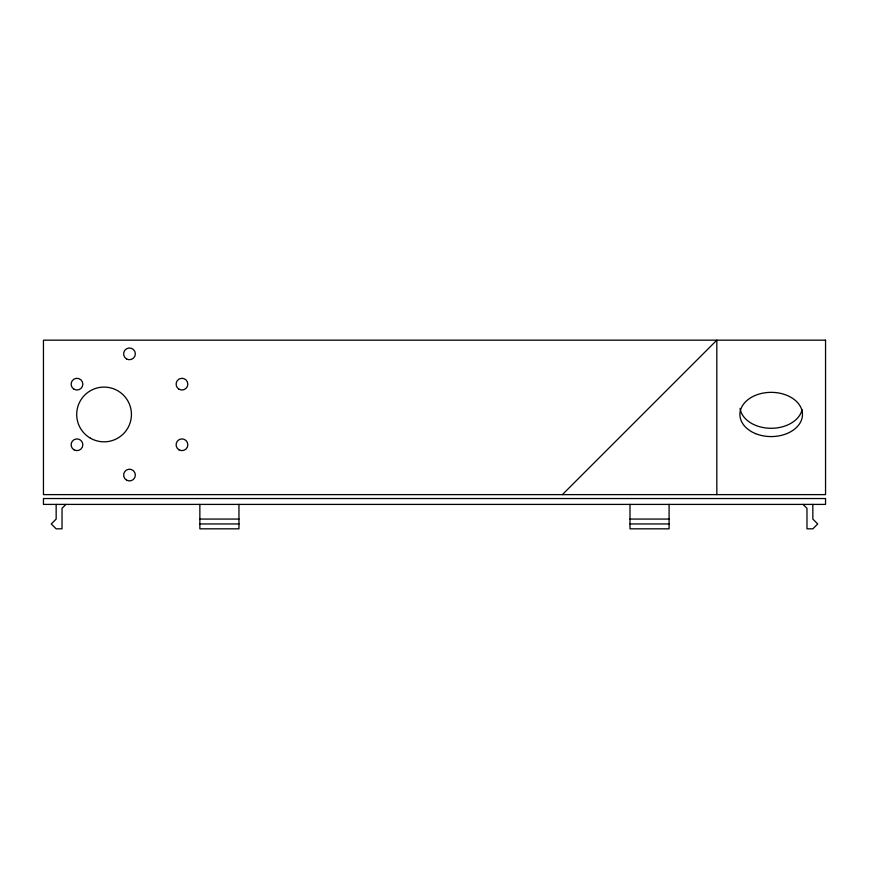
<?xml version="1.0" encoding="UTF-8"?>
<svg xmlns="http://www.w3.org/2000/svg" width="869" height="869" viewBox="0 0 869 869"><rect width="100%" height="100%" fill="white"/><g stroke="black" fill="none" stroke-linecap="round" stroke-linejoin="round"><path stroke-width="1.3" d="M65.935 504.4L62.025 508.311L62.025 528.83L56.159 528.83L51.271 523.953L56.159 519.065L56.159 504.4M562.373 494.624L716.827 340.17L716.827 494.624M199.859 519.065L238.964 519.065M629.992 519.065L669.097 519.065M199.859 523.953L238.964 523.953M629.992 523.953L669.097 523.953M803.065 504.4L806.975 508.311L806.975 528.83L812.841 528.83L817.729 523.953L812.841 519.065L812.841 504.4M669.097 504.4L669.097 528.83L629.992 528.83L629.992 504.4M238.964 504.4L238.964 528.83L199.859 528.83L199.859 504.4M802.087 409.625A31.284 22.116 0 0 1 770.369 428.276A31.284 22.116 0 0 1 740.073 408.473M825.55 340.17L43.45 340.17L43.45 494.624L825.55 494.624L825.55 340.17M825.55 498.534L43.45 498.534L43.45 504.4L825.55 504.4L825.55 498.534M126.548 358.93A5.866 5.866 0 0 0 135.347 353.846A5.866 5.866 0 0 0 126.548 348.773A5.866 5.866 0 0 0 126.548 358.93M179.036 389.236A5.866 5.866 0 0 0 187.834 384.152A5.866 5.866 0 0 0 179.036 379.08A5.866 5.866 0 0 0 179.036 389.236M179.036 449.849A5.866 5.866 0 0 0 187.834 444.765A5.866 5.866 0 0 0 179.036 439.681A5.866 5.866 0 0 0 179.036 449.849M126.548 480.144A5.866 5.866 0 0 0 135.347 475.071A5.866 5.866 0 0 0 126.548 469.988A5.866 5.866 0 0 0 126.548 480.144M74.05 449.849A5.866 5.866 0 0 0 82.848 444.765A5.866 5.866 0 0 0 74.05 439.681A5.866 5.866 0 0 0 74.05 449.849M74.05 389.236A5.866 5.866 0 0 0 82.848 384.152A5.866 5.866 0 0 0 74.05 379.08A5.866 5.866 0 0 0 74.05 389.236M90.376 438.161A27.373 27.373 0 0 0 131.436 414.459A27.373 27.373 0 0 0 90.376 390.757A27.373 27.373 0 0 0 90.376 438.161M755.552 433.62A31.284 22.116 0 0 0 802.467 414.459A31.284 22.116 0 0 0 755.552 395.308A31.284 22.116 0 0 0 755.552 433.62"/></g></svg>
